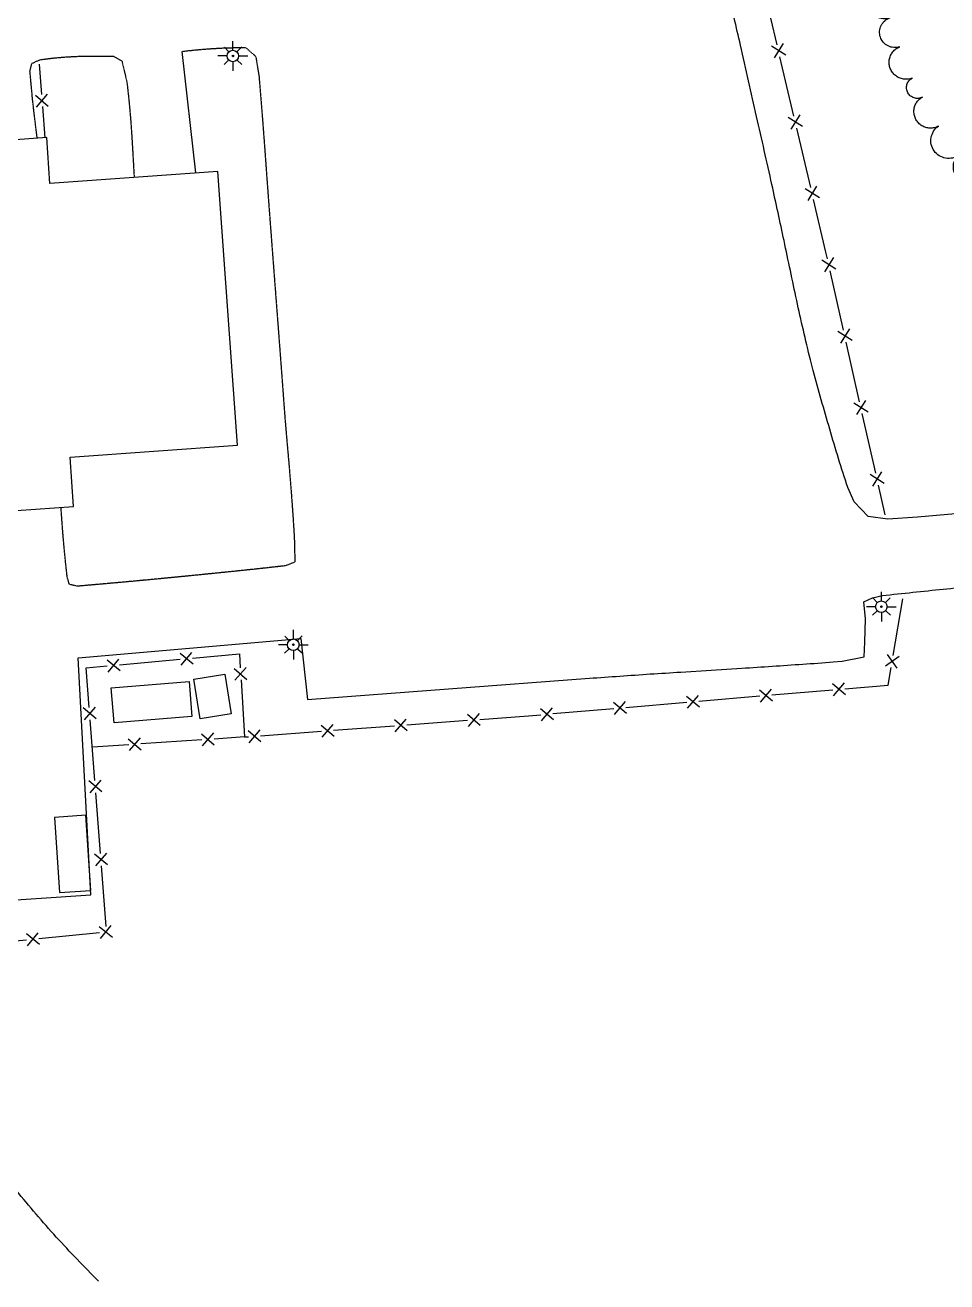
# Model space of a CAD drawing. Header units: feet. Extents: x 1024280 to 1029256, y 89370 to 94536.
# Drawn here: x 1028344.8 to 1028646.6, y 90347 to 90758.7 of the extents above; entities that cross this region are included whole.
import ezdxf

# ---------------------------------------------------------------- set-up
doc = ezdxf.new("R2010")
doc.units = ezdxf.units.FT
doc.header["$MEASUREMENT"] = 0
for name, pattern in [('DASHDOT2', [0.5, 0.25, -0.11875, 0.0125, -0.11875]), ('HIDDEN2', [0.1875, 0.125, -0.0625]), ('LTP300', [100, 100, 0]), ('LTP600', [100, 100, 0])]:
    doc.linetypes.add(name, pattern=pattern)
for name, color, linetype in [('BUILDING', 11, 'Continuous'), ('DRIVE', 10, 'Continuous'), ('DRIVE_OBSCURED', 10, 'HIDDEN2'), ('FENCE', 10, 'LTP300'), ('LTPOLE', 10, 'Continuous'), ('STRUCTURE', 11, 'Continuous'), ('TREELINE', 9, 'LTP600'), ('WATER_OBS', 10, 'DASHDOT2')]:
    doc.layers.add(name, color=color, linetype=linetype)

# ---------------------------------------------------------------- blocks, each defined once
blk = doc.blocks.new('LTPOLE')
for p, q in [((0, 0.189453), (0, 0.488281)), ((-0.193359, 0), (-0.492188, 0)), ((-0.138672, 0.136719), (-0.28125, 0.287109)), ((0.130859, 0.140625), (0.289063, 0.294922)), ((0.185547, 0), (0.484375, 0)), ((-0.142578, -0.136719), (-0.289063, -0.279297)), ((0, -0.193359), (0, -0.486328)), ((0.138672, -0.132813), (0.292969, -0.279297))]:
    blk.add_line(p, q)
for centre, radius in [((-0.003906, 0), 0.189453), ((0, 0), 0.025391)]:
    blk.add_circle(centre, radius)
blk = doc.blocks.new('FENCE')
for p, q in [((-0.476563, -0.5), (0.5, 0.476563)), ((0.5, -0.5), (-0.476563, 0.476563))]:
    blk.add_line(p, q)

msp = doc.modelspace()

# ---------------------------------------------------------------- linework, layer by layer
at = {"layer": 'BUILDING'}
for p, q in [((1028351.84, 90721.86), (1027995.3, 90696.45)), ((1028352.9, 90706.89), (1028351.84, 90721.86)), ((1028407.87, 90710.8), (1028352.9, 90706.89)), ((1028414.26, 90621.07), (1028407.87, 90710.8)), ((1028359.47, 90617.17), (1028414.26, 90621.07)), ((1028360.62, 90601), (1028359.47, 90617.17)), ((1028004.11, 90575.59), (1028360.62, 90601)), ((1028364.59, 90499.85), (1028354.33, 90499.16)), ((1028354.33, 90499.16), (1028356.01, 90474.54)), ((1028366.27, 90475.23), (1028364.59, 90499.85)), ((1028356.01, 90474.54), (1028366.27, 90475.23))]:
    msp.add_line(p, q, dxfattribs=at)
at = {"layer": 'DRIVE', "flags": 128}
for points in [[(1028656.87, 90599.4, -0.004517), (1028636.95, 90597.57), (1028627.21, 90596.84), (1028620.81, 90597.69), (1028616.24, 90602.6), (1028614.13, 90607.23, -0.009926), (1028608.25, 90626.35, -0.007355), (1028602.8, 90645.6), (1028601.91, 90649.08, -0.006427), (1028597.4, 90668.55, -0.002412), (1028595.33, 90678.34, 0.000528), (1028593.26, 90688.13, 0.001335), (1028589.3, 90706.5, 0.000695), (1028584.29, 90728.78, 0.000695), (1028578.99, 90752.17, 0.002483), (1028574.81, 90770.05)], [(1028331.99, 90471.48), (1028366.3, 90473.85), (1028362.09, 90551.47), (1028435.07, 90557.72), (1028437.2, 90537.82), (1028529.52, 90544.76, -0.000364), (1028549.47, 90546.15, -0.000791), (1028559.46, 90546.78), (1028569.44, 90547.41), (1028579.42, 90548.05, 0.000824), (1028589.4, 90548.68, 0.000824), (1028599.37, 90549.38, 0.001404), (1028609.35, 90550.08), (1028612.31, 90550.31), (1028619.55, 90551.75), (1028619.73, 90556.56), (1028619.99, 90564.18), (1028619.42, 90569.79), (1028622.28, 90571.05), (1028625.5, 90571.85, -0.001286), (1028645.38, 90573.95, -0.000325), (1028655.33, 90574.97, -0.000241)], [(1028368.76, 90347.21, -0.007103), (1028354.95, 90361.67, -0.014253), (1028341.93, 90376.95, -0.014314)]]:
    msp.add_lwpolyline(points, format="xyb", dxfattribs=at)
msp.add_lwpolyline([(1028400.69, 90710.29), (1028396.17, 90750.11)], dxfattribs=at)
at = {"layer": 'DRIVE_OBSCURED', "flags": 128}
for points in [[(1028348.73, 90721.64, -0.003942), (1028347.23, 90734.04), (1028346.34, 90743.65), (1028346.96, 90746.18), (1028349.6, 90747.39, -0.042649), (1028369.61, 90748.53), (1028373.71, 90748.53), (1028376.45, 90746.96), (1028378.09, 90740.02, -0.015547), (1028379.81, 90720.09, -0.002554), (1028380.45, 90708.85)], [(1028396.17, 90750.11, -0.0303), (1028416.17, 90751.39), (1028417.06, 90751.33), (1028420.3, 90748.44), (1028421.34, 90741.84, -0.003002), (1028422.93, 90721.91, -0.000791), (1028423.66, 90711.94, 0.00029), (1028424.39, 90701.96), (1028424.86, 90695.65), (1028426.38, 90675.7), (1028427.9, 90655.76, -0.000176), (1028428.65, 90645.79, -0.000307), (1028429.39, 90635.82), (1028429.75, 90630.95, 0.002438), (1028430.61, 90620.88, -0.001821), (1028431.47, 90610.8, -0.005913), (1028432.89, 90590.82), (1028433.09, 90582.8), (1028429.97, 90581.59, -0.003615), (1028410.1, 90579.46, -0.001813), (1028390.18, 90577.47, -0.001771), (1028370.26, 90575.63), (1028361.93, 90574.9), (1028359.24, 90575.5), (1028358.54, 90577.94, -0.01228), (1028356.72, 90597.86), (1028356.51, 90600.71)]]:
    msp.add_lwpolyline(points, format="xyb", dxfattribs=at)
at = {"layer": 'FENCE', "flags": 128}
for points in [[(1028590.99, 90752.26), (1028588.94, 90761.01), (1028586.07, 90771.64)], [(1028596.49, 90728.9), (1028591.91, 90748.37)], [(1028349.37, 90745.98), (1028350.14, 90736.01)], [(1028350.45, 90732.03), (1028351.23, 90721.82)], [(1028601.99, 90705.54), (1028597.41, 90725.01)], [(1028607.46, 90682.17), (1028606.97, 90684.35), (1028602.9, 90701.64)], [(1028612.73, 90658.76), (1028608.34, 90678.27)], [(1028618, 90635.34), (1028613.61, 90654.86)], [(1028623.27, 90611.93), (1028618.88, 90631.44)], [(1028626.35, 90598.27), (1028624.15, 90608.03)], [(1028628.99, 90552.21), (1028632.13, 90570.81)], [(1028375.65, 90549.14), (1028395.57, 90550.97)], [(1028399.55, 90551.34), (1028414.92, 90552.76), (1028415.2, 90548.2)], [(1028365.7, 90535.17), (1028364.7, 90548.13), (1028371.67, 90548.77)], [(1028613.22, 90541.32), (1028627.35, 90542.52), (1028628.32, 90548.26)], [(1028415.45, 90544.21), (1028416.6, 90525.51), (1028417.85, 90525.6)], [(1028565.39, 90537.24), (1028585.32, 90538.94)], [(1028589.31, 90539.28), (1028609.24, 90540.98)], [(1028517.57, 90533.16), (1028537.5, 90534.86)], [(1028541.48, 90535.2), (1028561.41, 90536.9)], [(1028367.56, 90511.24), (1028366.01, 90531.18)], [(1028469.71, 90529.49), (1028489.65, 90530.98)], [(1028493.64, 90531.28), (1028509.62, 90532.48), (1028513.58, 90532.82)], [(1028416.6, 90525.51), (1028406.62, 90524.83)], [(1028421.84, 90525.9), (1028441.79, 90527.39)], [(1028445.78, 90527.69), (1028465.72, 90529.19)], [(1028378.68, 90522.96), (1028366.85, 90522.16)], [(1028402.63, 90524.57), (1028382.67, 90523.23)], [(1028369.42, 90487.31), (1028367.87, 90507.25)], [(1028371.28, 90463.38), (1028369.73, 90483.32)], [(1028349.24, 90459.47), (1028369.15, 90461.44)], [(1028335.31, 90458.1), (1028345.26, 90459.08)]]:
    msp.add_lwpolyline(points, dxfattribs=at)
at = {"layer": 'STRUCTURE', "flags": 128}
for points in [[(1028399.95, 90544.48), (1028410.18, 90546.11), (1028412.26, 90533.07), (1028402.03, 90531.44), (1028399.95, 90544.48)], [(1028372.91, 90541.62), (1028398.42, 90543.74), (1028399.37, 90532.27), (1028373.86, 90530.15), (1028372.91, 90541.62)]]:
    msp.add_lwpolyline(points, close=True, dxfattribs=at)
at = {"layer": 'TREELINE', "flags": 128}
msp.add_lwpolyline([(1028706.33, 90671.24, -1), (1028700.61, 90675.41, -1), (1028692.79, 90681.1, -1), (1028685.13, 90686.14, -1), (1028678.22, 90690.79, -1), (1028668.89, 90697.08, -1), (1028661.3, 90704.21, -1), (1028656.87, 90708.37, -1), (1028650.54, 90716.12, -1), (1028643.8, 90725.64, -1), (1028638.61, 90735.15, -1), (1028635.22, 90741.37, -1), (1028631.17, 90751.65, -1), (1028627.93, 90761.12, -1), (1028624.3, 90771.77, -1), (1028620.88, 90781.6, -1), (1028617.69, 90790.64, -1), (1028614.6, 90798.83, -1), (1028610.48, 90809.74, -1), (1028605.31, 90819.27, -1), (1028599.35, 90827.29, -1), (1028592.21, 90833.04, -1), (1028584.23, 90835.45, -1), (1028574.44, 90838.41, -1), (1028564.49, 90839.27, -1), (1028554.9, 90839.27, -1), (1028547.92, 90839.26, -1), (1028537.99, 90838.31, -1), (1028528.08, 90836.9, -1), (1028518.19, 90835.4, -1), (1028509.13, 90834.04, -1), (1028500.89, 90832.78, -1), (1028494.81, 90831.84, -1), (1028484.47, 90830.52, -1), (1028474.93, 90829.62, -1), (1028466.2, 90829.06, -1), (1028459.46, 90828.62, -1), (1028448.63, 90828.26, -1), (1028438.64, 90828, -1), (1028429.47, 90827.86, -1), (1028417.39, 90827.68, -1), (1028406.14, 90827.48, -1), (1028395.73, 90827.27, -1), (1028386.15, 90826.82, -1), (1028377.43, 90826.13, -1), (1028369.56, 90825.3, -1), (1028361.67, 90824.46, -1), (1028351.75, 90823.2, -1), (1028342.66, 90821.96, -1), (1028334.39, 90820.98, -1), (1028326.93, 90820.16, -1), (1028316.58, 90819.02, -1), (1028309.95, 90818.29, -1), (1028299.04, 90817.08, -1), (1028287.45, 90815.72, -1), (1028280.68, 90814.92, -1), (1028273.66, 90813.99, -1), (1028260.86, 90812.23, -1), (1028248.9, 90810.5, -1), (1028237.79, 90808.76, -1), (1028227.51, 90807.05, -1), (1028218.04, 90805.64, -1), (1028209.35, 90804.57, -1), (1028202.16, 90803.69, -1), (1028191.36, 90802.89, -1), (1028184.29, 90802.37, -1), (1028173.9, 90801.76, -1), (1028163.91, 90801.3, -1), (1028152.92, 90801.01, -1), (1028142.92, 90801.05, -1), (1028133.34, 90801.28, -1), (1028123.63, 90801.52, -1), (1028111.96, 90801.78, -1), (1028104.82, 90801.94, -1), (1028097.74, 90801.7, -1), (1028084.84, 90801.14, -1), (1028074.85, 90800.56, -1), (1028064.75, 90799.85, -1), (1028054.79, 90798.97, -1), (1028045.26, 90797.93, -1), (1028036.58, 90796.86, -1), (1028028.73, 90795.83, -1), (1028021.71, 90794.86, -1), (1028013.91, 90793.78, -1), (1028004.86, 90792.38, -1), (1027996.79, 90791.13, -1), (1027986.92, 90789.51, -1), (1027977.06, 90787.78, -1), (1027967.69, 90785.79, -1), (1027959.2, 90783.65, -1), (1027951.58, 90781.5, -1), (1027944.8, 90779.45, -1), (1027935.23, 90776.55, -1), (1027926.5, 90773.75, -1), (1027918.66, 90770.94, -1), (1027910.18, 90767.9, -1), (1027903.03, 90763.71, -1), (1027899.25, 90756.06, -1), (1027898.43, 90747.35, -1), (1027897.73, 90739.96, -1), (1027900.76, 90729.56, -1), (1027902.66, 90719.74, -1), (1027903.89, 90710.66, -1), (1027904.7, 90702.37, -1), (1027905.7, 90692.18, -1), (1027906.51, 90682.12, -1), (1027906.36, 90672.54, -1), (1027906.26, 90666.1, -1), (1027903.83, 90656.47, -1), (1027899.76, 90646.43, -1), (1027897.45, 90640.71, -1), (1027890.71, 90629.69, -1), (1027882.8, 90620.56, -1), (1027874.78, 90612.67, -1), (1027867.83, 90604.91, -1), (1027861.72, 90597.53, -1), (1027856.19, 90590.74, -1), (1027850.55, 90583.81, -1), (1027843.41, 90575.67, -1), (1027837.41, 90567.67, -1), (1027833.65, 90559.31, -1), (1027830.6, 90551.55, -1), (1027826.86, 90542.03, -1), (1027821.38, 90533.17, -1), (1027814.56, 90526.44, -1), (1027806.5, 90523.02, -1), (1027796.81, 90518.9, -1), (1027789.64, 90521.79, -1), (1027782.72, 90529.01, -1), (1027777.22, 90536.34, -1), (1027774.04, 90544.04, -1), (1027773.67, 90551.53, -1), (1027775.12, 90558.04, -1), (1027780.52, 90569.31, -1), (1027786.77, 90579.17, -1), (1027791.92, 90588.7, -1), (1027795.28, 90594.93, -1), (1027798.84, 90607.35, -1), (1027801.36, 90616.16, -1), (1027802.02, 90624.47, -1), (1027802.37, 90631.96, -1), (1027802.85, 90642.36, -1), (1027804.81, 90651.75, -1), (1027806.52, 90659.98, -1), (1027811.08, 90668.81, -1), (1027816.23, 90677.41, -1), (1027821.3, 90686.03, -1), (1027825.33, 90694.27, -1), (1027830.64, 90705.12, -1), (1027833.9, 90715.89, -1), (1027836.15, 90726.06, -1), (1027838.36, 90735.38, -1), (1027841.18, 90743.67, -1), (1027844.94, 90754.71, -1), (1027849.44, 90764.57, -1), (1027854.16, 90773.39, -1), (1027859.69, 90783.75, -1), (1027863.7, 90791.64, -1), (1027867.39, 90800.79, -1), (1027871.04, 90810.16, -1), (1027874.34, 90819.15, -1), (1027877.17, 90827.43, -1), (1027879.58, 90834.97, -1), (1027881.56, 90841.15, -1), (1027884.65, 90850.66, -1), (1027887.62, 90859.34, -1), (1027890.39, 90867.2, -1), (1027893.07, 90874.2, -1), (1027896.79, 90883.93, -1), (1027900.75, 90892.66, -1), (1027904.71, 90900.46, -1), (1027908.19, 90907.57, -1), (1027912.55, 90916.5, -1), (1027915.08, 90926.18, -1), (1027919.14, 90934.4, -1), (1027923.09, 90941.73, -1), (1027926.69, 90948.31, -1), (1027931.7, 90957.44, -1), (1027936.89, 90965.5, -1), (1027940.77, 90971.55, -1), (1027948.29, 90979.19, -1), (1027956.11, 90981.21, -1), (1027964.18, 90981.14, -1), (1027973.03, 90978.73, -1), (1027981, 90976.3, -1), (1027988.12, 90973.96, -1), (1027996.7, 90971.15, -1), (1028005.73, 90967.94, -1), (1028013.92, 90964.85, -1), (1028021.33, 90962.07, -1), (1028027.81, 90959.63, -1), (1028037.26, 90956.35, -1), (1028043.5, 90954.17, -1), (1028053.25, 90951.98, -1), (1028063.07, 90950.09, -1), (1028073.31, 90948.14, -1), (1028082.74, 90946.47, -1), (1028091.3, 90944.66, -1), (1028098.51, 90943.14, -1), (1028107.93, 90939.57, -1), (1028117.13, 90935.64, -1), (1028125.88, 90932.93, -1), (1028134.11, 90931.58, -1), (1028141.56, 90930.72, -1), (1028149.58, 90929.81, -1), (1028159.14, 90929.13, -1), (1028167.89, 90929.22, -1), (1028175.59, 90931.07, -1), (1028182.34, 90933.21, -1), (1028189.45, 90935.47, -1), (1028198.15, 90938.36, -1), (1028206.25, 90940.31, -1), (1028212.13, 90941.73, -1), (1028222.54, 90942.1, -1), (1028232.11, 90941.53, -1), (1028240.81, 90940.65, -1), (1028251.95, 90939.52, -1), (1028262.77, 90940.05, -1), (1028269.23, 90940.37, -1), (1028278.77, 90943.21, -1), (1028288.18, 90946.69, -1), (1028298.79, 90950.41, -1), (1028308.81, 90953.26, -1), (1028318.1, 90955.64, -1), (1028326.55, 90957.9, -1), (1028334.14, 90960.15, -1), (1028340.9, 90962.27, -1), (1028348.85, 90964.75, -1), (1028357.66, 90967.29, -1), (1028365.76, 90969.24, -1), (1028373.11, 90970.76, -1), (1028381.11, 90972.42, -1), (1028390.53, 90974.22, -1), (1028399.06, 90976.14, -1), (1028405.2, 90977.52, -1), (1028415.77, 90979.9, -1), (1028425.64, 90981.52, -1), (1028434.74, 90982.65, -1), (1028443.03, 90983.5, -1), (1028454.22, 90984.65, -1), (1028464.58, 90985.7, -1), (1028474.12, 90986.64, -1), (1028482.84, 90987.4, -1), (1028489.25, 90987.96, -1), (1028499.22, 90988.67, -1), (1028509.2, 90989.29, -1), (1028518.36, 90989.74, -1), (1028526.17, 90990.12, -1), (1028536.17, 90990.33, -1), (1028546.17, 90990.38, -1), (1028555.75, 90990.62, -1), (1028564.48, 90991.3, -1), (1028572.36, 90992.06, -1), (1028582.91, 90993.08, -1), (1028592.91, 90993, -1), (1028602.07, 90993.15, -1), (1028610.3, 90994.46, -1), (1028617.63, 90995.62, -1), (1028627.64, 90998.49, -1), (1028637.22, 90998.79, -1), (1028645.6, 90996.27, -1), (1028652.75, 90992.87, -1), (1028662.54, 90988.23, -1), (1028670.55, 90982.24, -1), (1028677.23, 90977.25, -1), (1028681.64, 90970.83, -1), (1028685.96, 90962.1, -1), (1028690.25, 90952.93, -1), (1028694.14, 90944.17, -1), (1028697.52, 90936.1, -1), (1028700.27, 90928.68, -1), (1028702.97, 90921.4, -1), (1028705.21, 90911.65, -1), (1028705.6, 90902.5, -1), (1028707.44, 90894.37, -1), (1028709.69, 90887.22, -1), (1028712.06, 90879.72, -1), (1028715.29, 90870.69, -1), (1028718.02, 90862.38, -1), (1028720.41, 90854.83, -1), (1028722.28, 90848.91, -1), (1028725.31, 90839.38, -1), (1028728.18, 90830.67, -1), (1028730.86, 90822.78, -1), (1028733.2, 90815.87, -1), (1028736.65, 90806.04, -1), (1028739.76, 90796.98, -1), (1028742.79, 90788.77, -1), (1028746.08, 90779.87, -1), (1028751.23, 90770.33, -1), (1028757.29, 90762.38, -1), (1028763.55, 90755.68, -1), (1028767.88, 90751.03, -1), (1028775.76, 90743, -1), (1028782.51, 90735.07, -1), (1028788.47, 90727.56, -1), (1028793.81, 90720.63, -1), (1028797.86, 90715.39, -1), (1028804.29, 90706.68, -1), (1028809.16, 90697.94, -1), (1028813.04, 90689.64, -1), (1028816.9, 90681.36, -1), (1028821.09, 90674.32, -1), (1028827.85, 90666.94, -1), (1028834.32, 90659.88, -1), (1028838.89, 90652.41, -1), (1028833.31, 90647.1, -1), (1028826.22, 90647.15, -1), (1028814.28, 90652.06, -1), (1028804.09, 90650.04, -1), (1028799.61, 90643.85, -1), (1028797.83, 90635.71, -1), (1028796.69, 90628.29, -1), (1028789.5, 90625.88, -1), (1028781.84, 90627.05, -1), (1028777.27, 90632.46, -1), (1028772.2, 90644.34, -1), (1028761.84, 90649.9, -1), (1028751.4, 90650.76, -1), (1028741.15, 90652.65, -1), (1028733.66, 90658.63, -1), (1028728.4, 90662.82, -1), (1028719.34, 90667.06, -1), (1028709.02, 90670.37, -1), (1028706.33, 90671.24)], format="xyb", close=True, dxfattribs=at)
at = {"layer": 'WATER_OBS'}
msp.add_spline([(1029037.34, 90740.23), (1029008.56, 90732.52), (1028986.74, 90722.56), (1028965.23, 90711.56), (1028948.2, 90705.17), (1028905.4, 90689.63), (1028880.11, 90663.79), (1028856.82, 90658.92), (1028835.14, 90668.79), (1028835.19, 90697.45), (1028817.65, 90719.19), (1028800.1, 90732.52), (1028767.81, 90771.09), (1028719.38, 90883.99), (1028697.62, 90954.12), (1028670.95, 91008.82), (1028648.49, 91020.74), (1028616.2, 91010.22), (1028583.92, 91002.51), (1028560.05, 91001.11), (1028534.78, 90995.5), (1028503.2, 90992.69), (1028458.98, 90996.9), (1028423.88, 90995.5), (1028390.19, 90988.48), (1028366.33, 90984.98), (1028324.65, 90977.34), (1028293.06, 90974.54), (1028260.08, 90962.62), (1028240.42, 90958.41), (1028219.37, 90952.8), (1028189.89, 90952.8), (1028156.9, 90947.89), (1028117.1, 90949.39), (1028071.97, 90957.71), (1028039.43, 90966.49), (1028008.1, 90973.14), (1027962.47, 90983.66), (1027938.07, 90989.72), (1027909.11, 90994.11), (1027894.39, 91005.39), (1027854.38, 91015.91), (1027830.52, 91034.15), (1027814.32, 91041.02), (1027801.6, 91046.72), (1027790.63, 91052.86), (1027785.8, 91061.19)], degree=3, dxfattribs=at)

# ---------------------------------------------------------------- block references
at = {"layer": 'FENCE', "yscale": 4, "zscale": 4}
for p, xscale, rotation in [((1028591.45, 90750.32), 4.000000000010489, 103.2391180004468), ((1028350.29, 90734.02), 4.00000000000919, 274.4118870004504), ((1028596.95, 90726.95), 4.000000000010489, 103.2391180004468), ((1028602.44, 90703.59), 4.000000000010489, 103.2391180004468), ((1028607.9, 90680.22), 3.999999999983205, 102.6858479992116), ((1028613.17, 90656.81), 3.999999999983205, 102.6858479992116), ((1028618.44, 90633.39), 3.999999999983205, 102.6858479992116), ((1028623.71, 90609.98), 3.999999999983205, 102.6858479992116), ((1028373.66, 90548.95), 4.000000000004055, 5.264695999949746), ((1028397.56, 90551.16), 4.000000000004055, 5.264695999949746), ((1028628.65, 90550.23), 3.999999999988237, 80.39129100076318), ((1028415.32, 90546.2), 4.000000000003956, 273.5178759994189), ((1028611.23, 90541.15), 4.000000000002948, 4.876027000030866), ((1028563.4, 90537.07), 4.000000000002948, 4.876027000030866), ((1028587.32, 90539.11), 4.000000000002948, 4.876027000030866), ((1028365.86, 90533.17), 4.000000000003516, 94.44110700039613), ((1028515.58, 90532.99), 4.000000000002948, 4.876027000030866), ((1028539.49, 90535.03), 4.000000000002948, 4.876027000030866), ((1028443.78, 90527.54), 3.999999999976352, 4.286077999945658), ((1028467.72, 90529.34), 3.999999999976352, 4.286077999945658), ((1028491.65, 90531.13), 3.999999999976352, 4.286077999945658), ((1028404.62, 90524.7), 4.000000000029677, 183.8463520000406), ((1028419.85, 90525.75), 3.999999999976352, 4.286077999945658), ((1028380.68, 90523.09), 4.000000000029677, 183.8463520000406), ((1028367.72, 90509.25), 4.000000000003516, 94.44110700039613), ((1028369.57, 90485.32), 4.000000000003516, 94.44110700039613), ((1028371.14, 90461.64), 3.999999999979907, 5.64363100009478), ((1028347.25, 90459.28), 3.999999999979907, 5.64363100009478)]:
    msp.add_blockref('FENCE', p, dxfattribs=dict(at, xscale=xscale, rotation=rotation))
at = {"layer": 'LTPOLE', "xscale": 10, "yscale": 10, "zscale": 10}
for p in [(1028412.81, 90748.61), (1028625.16, 90568.2), (1028432.6, 90555.72)]:
    msp.add_blockref('LTPOLE', p, dxfattribs=at)

doc.saveas('drawing.dxf')
